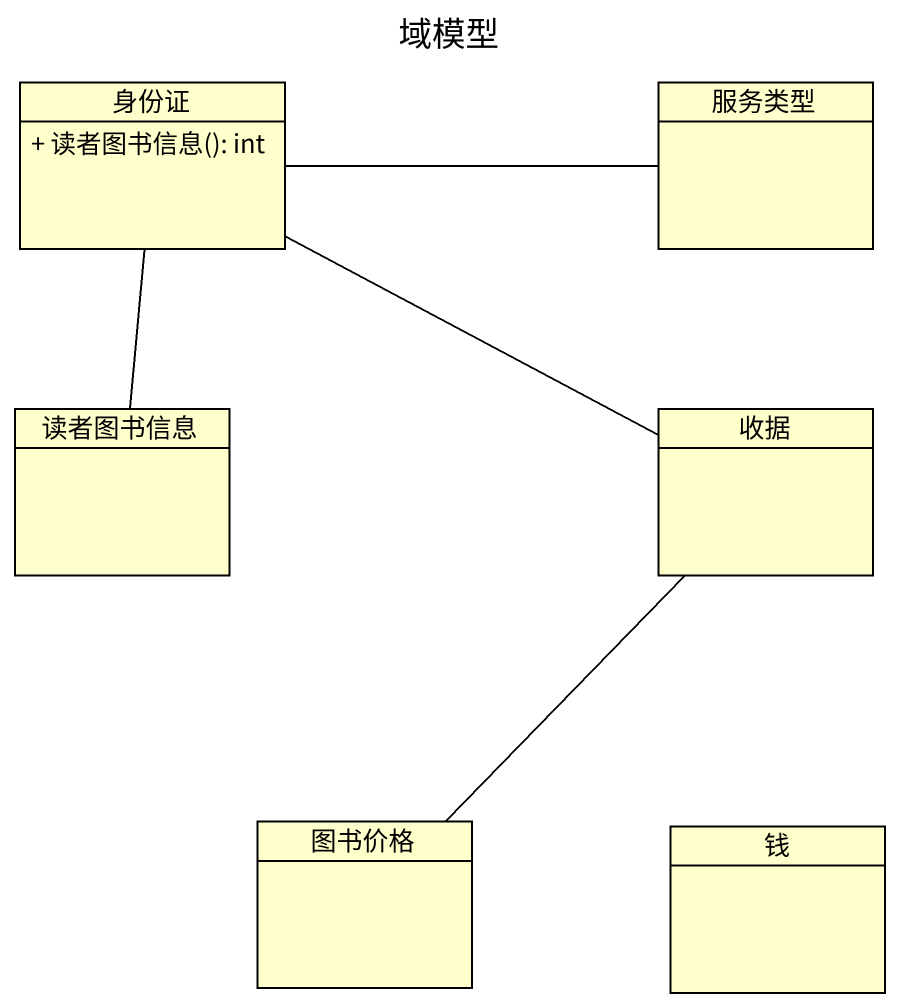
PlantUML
@startuml
title 域模型
hide circle
hide empty members
skinparam classAttributeIconSize 0
class 身份证 {
  + 读者图书信息(): int
}
class 服务类型
class 读者图书信息
class 收据
class 图书价格
class 钱
身份证 -right- 服务类型
读者图书信息 -up- 身份证
收据 -left- 身份证
图书价格 -up- 收据
@enduml
